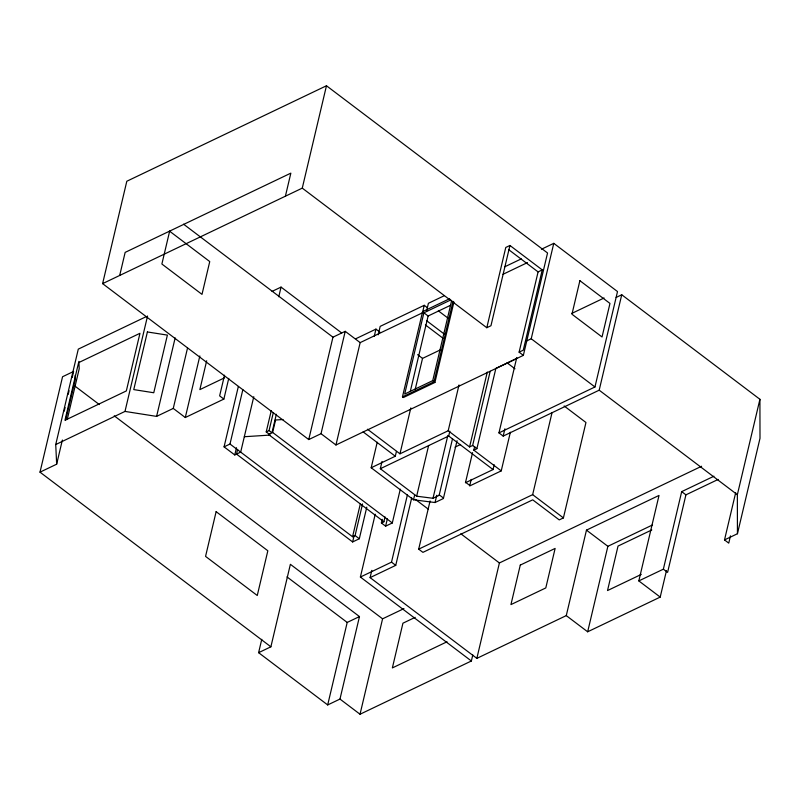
<?xml version="1.0" encoding="UTF-8"?>
<svg xmlns="http://www.w3.org/2000/svg" width="800" height="800" viewBox="0 0 800 800"><rect width="100%" height="100%" fill="white"/><g stroke="black" fill="none" stroke-linecap="round" stroke-linejoin="round"><path stroke-width="1.2" d="M261.76 639.34L258.61 652.68L327.69 704.94L339.97 699.07L359.47 616.57L290.38 564.31L270.88 646.81L40 472.16L62.56 376.74L73.66 371.43M40 472.16L56.66 464.19L55.73 444.55L78.29 349.13L146.43 316.54M64.24 411.13L65.09 407.53M68.22 394.32L69.07 390.72M72.19 377.51L73.33 372.7M65.68 419.96L75.33 379.13L75.16 375.4M56.66 464.19L62.37 440.03M67.22 419.5L79.21 368.77L78.87 361.4M102.61 283.63L126.81 181.25L326.47 85.76L547.55 252.99L523.35 355.37L335.95 444.99L321.02 433.7L308.75 439.57L102.61 283.63L302.27 188.13L326.47 85.76M119.7 275.45L125.15 252.39L290.85 173.14L285.4 196.2M55.73 444.55L124.99 411.42L147.55 316M124.99 411.42L156.6 416.39L175.16 337.88M156.6 416.39L173.26 408.42L187.53 348.03M173.26 408.42L185.29 417.53L199.85 355.93M206.67 360.8L199.86 389.62L224.41 377.88M224.52 375.2L219.63 395.88L223.87 399.08L228.75 378.4M253.78 396.71L240.68 452.12L234.77 454.95L224.07 446.86L238.35 386.47M224.07 446.86L229.99 444.03L242.84 389.68M234.77 454.95L236.48 447.71M237.64 449.37L236.52 454.11L352.63 541.95L359.31 538.75L366.79 507.13M278.77 296.76L281.05 287.1L341.67 332.95M269.12 434.12L266.22 431.93L271.27 410.57M266.22 431.93L269.07 430.57L273.28 412.77M276.34 414.28L271.97 432.76L269.07 430.57M385.04 516.93L383.9 521.76L268.46 434.44L272.63 432.44L275.57 420.01L283.03 419.53M308.75 439.57L332.95 337.19L345.22 331.32L360.16 342.62L422.39 312.85M321.02 433.7L345.22 331.32M335.95 444.99L360.16 342.62M374.24 336.36L375.95 329.11L379.85 332.06M378.19 334.82L380.18 326.37L424.24 305.3L427.19 307.53M229.99 444.03L352.56 536.75L360.27 504.14M352.63 541.95L354.06 535.91M352.56 536.75L355.08 535.55L362.55 503.93M457.05 440.69L443.37 498.55L435.04 502.53L413.52 499.79L371.18 467.76L377.22 442.23M452.53 438.7L439.13 495.35L433 498.28L416.65 496.2L380.32 468.72L382.03 461.47M327.69 704.94L347.2 622.44L359.47 616.57M453.92 302.03L434.91 382.46L403.35 397.55L402.46 396.88L422.61 311.65L449.66 298.71M422.36 313.25L424.24 305.3M472.79 654.95L471.37 660.99L360.38 577.04L375.23 514.23M450.82 299.92L423.89 312.8L404.68 394.05L432.74 380.63L451.66 300.59M426.52 311.26L428.4 303.3L444.07 295.81M410.35 391.19L428.12 316L450.57 305.27M371.18 467.76L395.29 456.23L396.43 451.4M400.3 489.15L392.3 522.97L385.62 526.17L381.38 522.97L382.24 519.32M666.47 570.61L660.21 597.09L638.82 580.91L659.02 495.43L586.47 530.13L566.27 615.61L476.85 658.37L370.1 577.62L371.81 570.37M367.48 429.23L399.97 453.81L410.82 407.92M415.1 389.8L422.53 358.4L440.15 349.97M385.62 526.17L387.34 518.87M360.38 577.04L391.51 562.15L407.46 494.65M402.46 396.88L434.02 381.78L453.03 301.35M339.97 699.07L360.03 714.24L382.58 618.83L403.95 608.61M370.1 577.62L395.74 565.36L411.7 497.86M413.52 499.79L414.67 494.96M416.65 496.2L428.64 445.47M564.14 405.98L585.96 422.49L563.41 517.91L559.24 519.9L532.72 499.84L422.92 552.36L418.68 549.16L430.08 500.94M399.97 453.81L448.19 430.75L459.01 384.97M433 498.28L447.84 435.48M380.32 468.72L448.7 436.01L449.84 431.18M435.04 502.53L436.75 495.29M302.27 188.13L486.8 327.72L505.77 247.46L509.94 245.47L542.25 269.91L523.28 350.17L519.11 352.16L523.35 355.37M509.94 245.47L490.96 325.73L486.8 327.72M448.19 430.75L469.58 446.94L487.29 372.05M469.58 446.94L472.65 445.47L490.19 371.29M472.56 452.63L465.44 482.77L493.05 469.56L494.19 464.73M510.37 432.23L501.23 470.88L473.82 450.14L474.68 446.52M473.82 450.14L476.89 448.67L495.86 368.41L516.68 358.45M471.22 479.39L469.67 485.97L501.23 470.88M730.47 535.86L728.75 543.13L724.51 539.92L737.44 533.74L760 438.32L759.92 399.29L621.74 294.76L599.19 390.18L503.19 436.09L498.95 432.89L516.78 357.49M519.11 352.16L538.09 271.9L542.25 269.91M503.19 436.09L504.91 428.8M525.61 341.45L531.22 338.76L553.77 243.34L617.51 291.56L594.95 386.98L498.95 432.89M476.85 658.37L499.4 562.96L701.59 466.26M418.68 549.16L532.65 494.65L552.07 412.51M566.27 615.61L587.66 631.79L607.87 546.31L652.51 524.96M638.82 580.91L663.36 569.17L681.69 491.64L713.93 476.22M718.17 479.42L685.92 494.84L667.6 572.37L663.36 569.17M724.51 539.92L735.68 492.68M737.44 533.74L737.36 494.7L759.92 399.29M272.04 291.41L281.05 287.1M185.29 417.53L223.87 399.08M504.52 266.9L521.31 258.87M541.46 249.23L553.77 243.34M356 338.65L375.95 329.11M502.98 274.31L527.49 262.59M274.91 420.32L275.57 420.01M571.61 313.51L604.08 297.98M616.15 297.44L621.74 294.76M455 447.16L460.63 444.46M381.38 522.97L383.9 521.76M258.61 652.68L270.88 646.81M415.2 617.33L402.93 623.2L392.36 667.93L447.03 641.78M651.79 529.94L618.03 546.08L607.52 590.56L641.27 574.41M360.03 714.24L471.37 660.99M587.66 631.79L660.21 597.09M244.33 436.72L270.43 435.06M508.71 249.68L538.09 271.9M531.22 338.76L594.95 386.98M599.19 390.18L737.36 494.7M681.69 491.64L685.92 494.84M438.36 310.84L448.32 318.37M507.14 362.87L514.98 368.79M423.89 312.8L428.12 316M426.61 320.7L444.34 334.11M425.4 324.92L443.13 338.33M417.6 354.67L422.53 358.4M432.74 380.63L433.63 381.31M434.02 381.78L434.91 382.46M183.57 224.19L332.95 337.19M586.47 530.13L607.87 546.31M472.65 445.47L476.89 448.67M532.65 494.65L563.41 517.91M448.7 436.01L493.05 469.56M465.55 482.27L469.79 485.47M363.14 431.9L395.29 456.23M439.25 494.85L443.49 498.05M415.39 499.4L428.23 509.12M460.85 533.79L499.4 562.96M272.63 432.44L392.3 522.97M391.51 562.15L395.74 565.36M355.08 535.55L359.31 538.75M74.48 385.76L99.33 404.56M114.24 415.83L382.58 618.83M286.99 576.9L347.2 622.44M78.59 362.65L64.96 420.29L126.33 390.94L139.96 333.3L78.59 362.65M169.64 231.22L161.88 264.02L202 294.37L209.75 261.57L169.64 231.22M147.39 331.96L133.76 389.6L153.76 392.75L167.39 335.1L147.39 331.96M216.13 511.66L205.56 556.39L257.26 595.5L267.84 550.77L216.13 511.66M579.89 280.68L571.96 314.22L602.04 336.98L609.97 303.43L579.89 280.68M520.28 565.09L510.94 604.6L545.79 587.93L555.13 548.42L520.28 565.09"/></g></svg>
